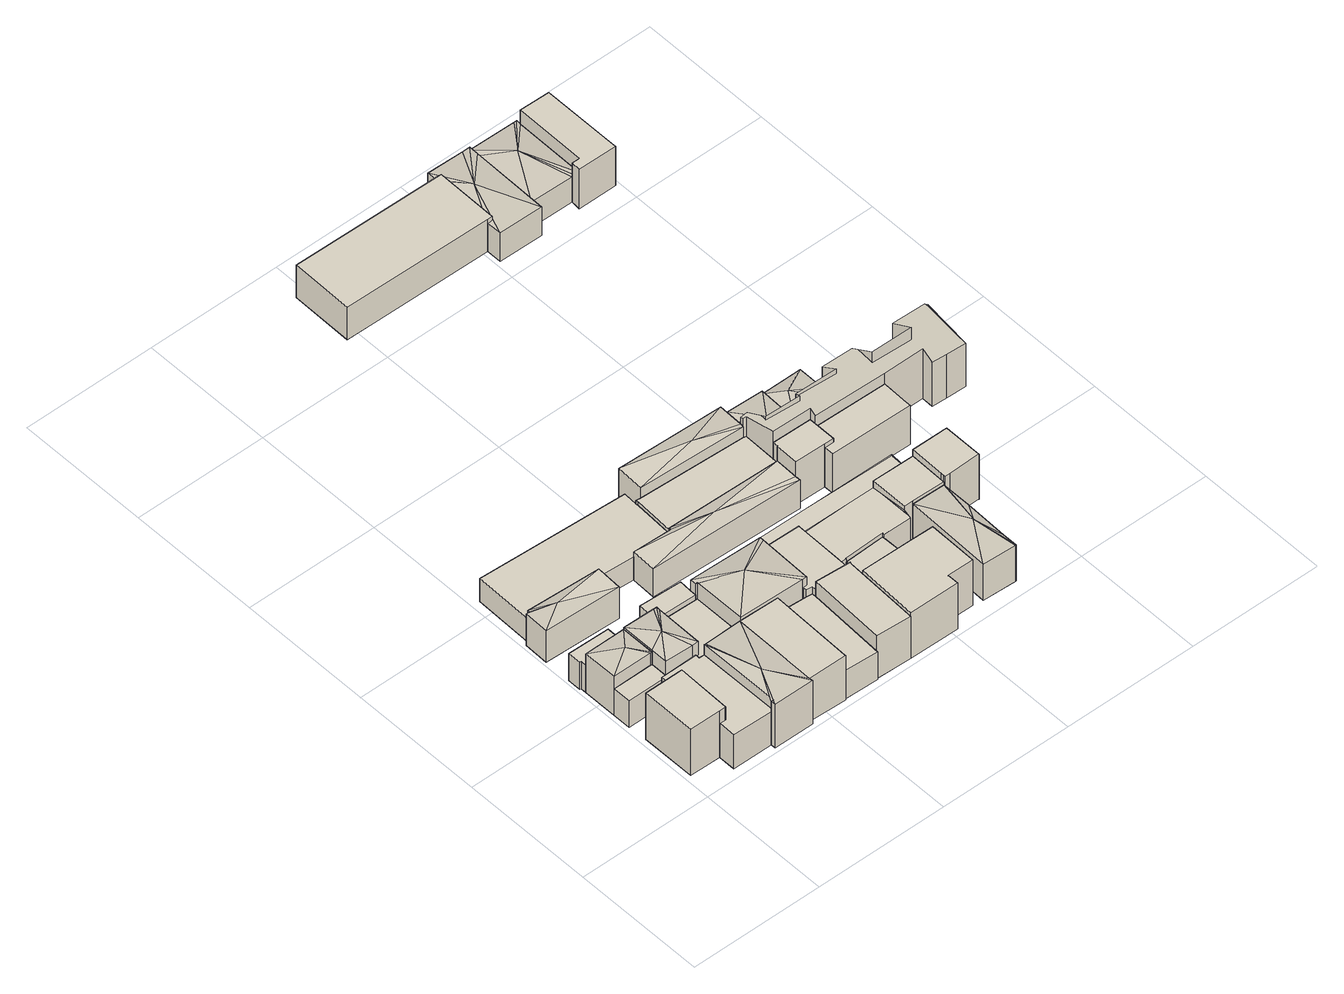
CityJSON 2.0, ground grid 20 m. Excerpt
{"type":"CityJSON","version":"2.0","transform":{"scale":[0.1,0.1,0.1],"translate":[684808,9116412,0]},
"CityObjects":{
"building1":{"type":"Building","attributes":{"Building Type":"Residential","Roof Shape":"flat","Roof Material":"Concrete Glazed Tile","Roof Material Code":"1","Roof Direction":"west","Building Height":7.99,"Roof Slope":8.2,"Footprint Area":46.05,"Solar PV Capacity Low":5.77,"Solar PV Capacity High":7.57,"Solar Annual Energy Low":8315,"Solar Annual Energy High":10958,"Suitable PV Area":34.43},"geometry":[{"type":"MultiSurface","lod":"2.2","boundaries":[[[0,1,2,3,4,5,6,7]],[[7,6,8,9]],[[6,5,10,8]],[[5,4,11,10]],[[4,3,12,11]],[[3,2,13,12]],[[2,1,14,13]],[[1,0,15,14]],[[0,7,9,15]],[[9,8,10,11,12,13,14,15]]]}]},
"building2":{"type":"Building","attributes":{"Building Type":"Residential","Roof Shape":"shed","Roof Material":"Concrete Glazed Tile","Roof Material Code":"1","Roof Direction":"west","Building Height":4.55,"Roof Slope":12.1,"Footprint Area":16.9,"Solar PV Capacity Low":2.12,"Solar PV Capacity High":2.78,"Solar Annual Energy Low":3051,"Solar Annual Energy High":4020,"Suitable PV Area":12.63},"geometry":[{"type":"MultiSurface","lod":"2.2","boundaries":[[[16,17,18,19,20,21]],[[21,20,22,23]],[[20,19,24,22]],[[19,18,25,24]],[[18,17,26,25]],[[17,16,27,26]],[[16,21,23,27]],[[23,22,24,25,26,27]]]}]},
"building3":{"type":"Building","attributes":{"Building Type":"Residential","Roof Shape":"hip","Roof Material":"Concrete Glazed Tile","Roof Material Code":"1","Roof Direction":"west","Building Height":6.67,"Roof Slope":20.1,"Footprint Area":31.03,"Solar PV Capacity Low":3.89,"Solar PV Capacity High":5.1,"Solar Annual Energy Low":5602,"Solar Annual Energy High":7383,"Suitable PV Area":23.19},"geometry":[{"type":"MultiSurface","lod":"2.2","boundaries":[[[28,29,19,18,17,30]],[[30,17,31,32]],[[17,18,33,31]],[[18,19,34,33]],[[19,29,35,34]],[[29,28,36,35]],[[28,30,32,36]],[[32,31,37]],[[31,33,37]],[[33,34,37]],[[34,35,37]],[[35,36,37]],[[36,32,37]]]}]},
"building4":{"type":"Building","attributes":{"Building Type":"Residential","Roof Shape":"flat","Roof Material":"Concrete Glazed Tile","Roof Material Code":"1","Roof Direction":"west","Building Height":4.65,"Roof Slope":10.5,"Footprint Area":17.28,"Solar PV Capacity Low":2.16,"Solar PV Capacity High":2.84,"Solar Annual Energy Low":3120,"Solar Annual Energy High":4111,"Suitable PV Area":12.92},"geometry":[{"type":"MultiSurface","lod":"2.2","boundaries":[[[38,39,40,29,28,41]],[[41,28,42,43]],[[28,29,44,42]],[[29,40,45,44]],[[40,39,46,45]],[[39,38,47,46]],[[38,41,43,47]],[[43,42,44,45,46,47]]]}]},
"building5":{"type":"Building","attributes":{"Building Type":"Residential","Roof Shape":"shed","Roof Material":"Concrete Glazed Tile","Roof Material Code":"1","Roof Direction":"west","Building Height":5.73,"Roof Slope":10.3,"Footprint Area":73.62,"Solar PV Capacity Low":9.22,"Solar PV Capacity High":12.11,"Solar Annual Energy Low":13292,"Solar Annual Energy High":17518,"Suitable PV Area":55.03},"geometry":[{"type":"MultiSurface","lod":"2.2","boundaries":[[[48,49,50,51,52,5,4,3,2,1,0,53,54,55]],[[55,54,56,57]],[[54,53,58,56]],[[53,0,59,58]],[[0,1,60,59]],[[1,2,61,60]],[[2,3,62,61]],[[3,4,63,62]],[[4,5,64,63]],[[5,52,65,64]],[[52,51,66,65]],[[51,50,67,66]],[[50,49,68,67]],[[49,48,69,68]],[[48,55,57,69]],[[57,56,58,59,60,61,62,63,64,65,66,67,68,69]]]}]},
"building6":{"type":"Building","attributes":{"Building Type":"Residential","Roof Shape":"hip","Roof Material":"Concrete Glazed Tile","Roof Material Code":"1","Roof Direction":"west","Building Height":7.02,"Roof Slope":24.2,"Footprint Area":38.56,"Solar PV Capacity Low":4.83,"Solar PV Capacity High":6.34,"Solar Annual Energy Low":6962,"Solar Annual Energy High":9175,"Suitable PV Area":28.82},"geometry":[{"type":"MultiSurface","lod":"2.2","boundaries":[[[70,30,17,16,71,72,73,74]],[[74,73,75,76]],[[73,72,77,75]],[[72,71,78,77]],[[71,16,79,78]],[[16,17,80,79]],[[17,30,81,80]],[[30,70,82,81]],[[70,74,76,82]],[[76,75,83]],[[75,77,83]],[[77,78,83]],[[78,79,83]],[[79,80,83]],[[80,81,83]],[[81,82,83]],[[82,76,83]]]}]},
"building7":{"type":"Building","attributes":{"Building Type":"Residential","Roof Shape":"hip","Roof Material":"Concrete Glazed Tile","Roof Material Code":"1","Roof Direction":"west","Building Height":5.4,"Roof Slope":21.8,"Footprint Area":44.5,"Solar PV Capacity Low":5.57,"Solar PV Capacity High":7.32,"Solar Annual Energy Low":8034,"Solar Annual Energy High":10589,"Suitable PV Area":33.26},"geometry":[{"type":"MultiSurface","lod":"2.2","boundaries":[[[84,85,86,87,88,89]],[[89,88,90,91]],[[88,87,92,90]],[[87,86,93,92]],[[86,85,94,93]],[[85,84,95,94]],[[84,89,91,95]],[[91,90,96]],[[90,92,96]],[[92,93,96]],[[93,94,96]],[[94,95,96]],[[95,91,96]]]}]},
"building8":{"type":"Building","attributes":{"Building Type":"Residential","Roof Shape":"hip","Roof Material":"Concrete Glazed Tile","Roof Material Code":"1","Roof Direction":"west","Building Height":7.46,"Roof Slope":29.3,"Footprint Area":75.12,"Solar PV Capacity Low":9.41,"Solar PV Capacity High":12.35,"Solar Annual Energy Low":13563,"Solar Annual Energy High":17875,"Suitable PV Area":56.16},"geometry":[{"type":"MultiSurface","lod":"2.2","boundaries":[[[97,98,99,48,55,54,100,101]],[[101,100,102,103]],[[100,54,104,102]],[[54,55,105,104]],[[55,48,106,105]],[[48,99,107,106]],[[99,98,108,107]],[[98,97,109,108]],[[97,101,103,109]],[[103,102,110]],[[102,104,110]],[[104,105,110]],[[105,106,110]],[[106,107,110]],[[107,108,110]],[[108,109,110]],[[109,103,110]]]}]},
"building9":{"type":"Building","attributes":{"Building Type":"Residential","Roof Shape":"shed","Roof Material":"Concrete Glazed Tile","Roof Material Code":"1","Roof Direction":"west","Building Height":4.57,"Roof Slope":16.9,"Footprint Area":51.98,"Solar PV Capacity Low":6.51,"Solar PV Capacity High":8.55,"Solar Annual Energy Low":9384,"Solar Annual Energy High":12368,"Suitable PV Area":38.85},"geometry":[{"type":"MultiSurface","lod":"2.2","boundaries":[[[111,73,72,71,51,50,49,48,99,98,112,113,114]],[[114,113,115,116]],[[113,112,117,115]],[[112,98,118,117]],[[98,99,119,118]],[[99,48,120,119]],[[48,49,121,120]],[[49,50,122,121]],[[50,51,123,122]],[[51,71,124,123]],[[71,72,125,124]],[[72,73,126,125]],[[73,111,127,126]],[[111,114,116,127]],[[116,115,117,118,119,120,121,122,123,124,125,126,127]]]}]},
"building10":{"type":"Building","attributes":{"Building Type":"Residential","Roof Shape":"shed","Roof Material":"Concrete Glazed Tile","Roof Material Code":"1","Roof Direction":"west","Building Height":5.52,"Roof Slope":15.5,"Footprint Area":17.95,"Solar PV Capacity Low":2.25,"Solar PV Capacity High":2.95,"Solar Annual Energy Low":3240,"Solar Annual Energy High":4270,"Suitable PV Area":13.41},"geometry":[{"type":"MultiSurface","lod":"2.2","boundaries":[[[128,70,74,73,111,129,130]],[[130,129,131,132]],[[129,111,133,131]],[[111,73,134,133]],[[73,74,135,134]],[[74,70,136,135]],[[70,128,137,136]],[[128,130,132,137]],[[132,131,133,134,135,136,137]]]}]},
"building11":{"type":"Building","attributes":{"Building Type":"Residential","Roof Shape":"gable","Roof Material":"Concrete Glazed Tile","Roof Material Code":"1","Roof Direction":"west","Building Height":7.51,"Roof Slope":29.9,"Footprint Area":72.82,"Solar PV Capacity Low":9.12,"Solar PV Capacity High":11.97,"Solar Annual Energy Low":13147,"Solar Annual Energy High":17326,"Suitable PV Area":54.43},"geometry":[{"type":"MultiSurface","lod":"2.2","boundaries":[[[98,97,138,139,140]],[[140,139,141,142]],[[139,138,143,141]],[[138,97,109,143]],[[97,98,108,109]],[[98,140,142,108]],[[142,141,143,109,108]]]}]},
"building12":{"type":"Building","attributes":{"Building Type":"Residential","Roof Shape":"flat","Roof Material":"Concrete Glazed Tile","Roof Material Code":"1","Roof Direction":"west","Building Height":4.04,"Roof Slope":12.5,"Footprint Area":195.23,"Solar PV Capacity Low":24.44,"Solar PV Capacity High":32.11,"Solar Annual Energy Low":35248,"Solar Annual Energy High":46454,"Suitable PV Area":145.94},"geometry":[{"type":"MultiSurface","lod":"2.2","boundaries":[[[144,85,84,145,146,147,148,149,150]],[[150,149,151,152]],[[149,148,153,151]],[[148,147,154,153]],[[147,146,155,154]],[[146,145,156,155]],[[145,84,157,156]],[[84,85,158,157]],[[85,144,159,158]],[[144,150,152,159]],[[152,151,153,154,155,156,157,158,159]]]}]},
"building13":{"type":"Building","attributes":{"Building Type":"Residential","Roof Shape":"shed","Roof Material":"Concrete Glazed Tile","Roof Material Code":"1","Roof Direction":"west","Building Height":4.79,"Roof Slope":12.2,"Footprint Area":65.2,"Solar PV Capacity Low":8.16,"Solar PV Capacity High":10.72,"Solar Annual Energy Low":11772,"Solar Annual Energy High":15515,"Suitable PV Area":48.74},"geometry":[{"type":"MultiSurface","lod":"2.2","boundaries":[[[160,140,139,161,162,163,164]],[[164,163,165,166]],[[163,162,167,165]],[[162,161,168,167]],[[161,139,169,168]],[[139,140,170,169]],[[140,160,171,170]],[[160,164,166,171]],[[166,165,167,168,169,170,171]]]}]},
"building14":{"type":"Building","attributes":{"Building Type":"Residential","Roof Shape":"hip","Roof Material":"Concrete Glazed Tile","Roof Material Code":"1","Roof Direction":"west","Building Height":7.41,"Roof Slope":27.5,"Footprint Area":91.72,"Solar PV Capacity Low":11.48,"Solar PV Capacity High":15.08,"Solar Annual Energy Low":16560,"Solar Annual Energy High":21824,"Suitable PV Area":68.56},"geometry":[{"type":"MultiSurface","lod":"2.2","boundaries":[[[129,111,114,113,172,173,174,175]],[[175,174,176,177]],[[174,173,178,176]],[[173,172,179,178]],[[172,113,180,179]],[[113,114,181,180]],[[114,111,182,181]],[[111,129,183,182]],[[129,175,177,183]],[[177,176,184]],[[176,178,184]],[[178,179,184]],[[179,180,184]],[[180,181,184]],[[181,182,184]],[[182,183,184]],[[183,177,184]]]}]},
"building15":{"type":"Building","attributes":{"Building Type":"Residential","Roof Shape":"shed","Roof Material":"Concrete Glazed Tile","Roof Material Code":"1","Roof Direction":"west","Building Height":7.27,"Roof Slope":16,"Footprint Area":61.43,"Solar PV Capacity Low":7.69,"Solar PV Capacity High":10.1,"Solar Annual Energy Low":11091,"Solar Annual Energy High":14617,"Suitable PV Area":45.92},"geometry":[{"type":"MultiSurface","lod":"2.2","boundaries":[[[163,162,185,186,187,188]],[[188,187,189,190]],[[187,186,191,189]],[[186,185,192,191]],[[185,162,193,192]],[[162,163,194,193]],[[163,188,190,194]],[[190,189,191,192,193,194]]]}]},
"building16":{"type":"Building","attributes":{"Building Type":"Residential","Roof Shape":"flat","Roof Material":"Concrete Glazed Tile","Roof Material Code":"1","Roof Direction":"west","Building Height":5.95,"Roof Slope":6.6,"Footprint Area":52.61,"Solar PV Capacity Low":6.59,"Solar PV Capacity High":8.65,"Solar Annual Energy Low":9499,"Solar Annual Energy High":12519,"Suitable PV Area":39.33},"geometry":[{"type":"MultiSurface","lod":"2.2","boundaries":[[[195,174,173,172,160,164,163,188,187,196,197,198,199,200]],[[200,199,201,202]],[[199,198,203,201]],[[198,197,204,203]],[[197,196,205,204]],[[196,187,206,205]],[[187,188,207,206]],[[188,163,208,207]],[[163,164,209,208]],[[164,160,210,209]],[[160,172,211,210]],[[172,173,212,211]],[[173,174,213,212]],[[174,195,214,213]],[[195,200,202,214]],[[202,201,203,204,205,206,207,208,209,210,211,212,213,214]]]}]},
"building17":{"type":"Building","attributes":{"Building Type":"Residential","Roof Shape":"hip","Roof Material":"Concrete Glazed Tile","Roof Material Code":"1","Roof Direction":"west","Building Height":4.9,"Roof Slope":21,"Footprint Area":90.02,"Solar PV Capacity Low":11.27,"Solar PV Capacity High":14.8,"Solar Annual Energy Low":16253,"Solar Annual Energy High":21420,"Suitable PV Area":67.29},"geometry":[{"type":"MultiSurface","lod":"2.2","boundaries":[[[215,216,147,146,145,217,218]],[[218,217,219,220]],[[217,145,221,219]],[[145,146,222,221]],[[146,147,223,222]],[[147,216,224,223]],[[216,215,225,224]],[[215,218,220,225]],[[220,219,226]],[[219,221,226]],[[221,222,226]],[[222,223,226]],[[223,224,226]],[[224,225,226]],[[225,220,226]]]}]},
"building18":{"type":"Building","attributes":{"Building Type":"Residential","Roof Shape":"flat","Roof Material":"Concrete Glazed Tile","Roof Material Code":"1","Roof Direction":"west","Building Height":7.91,"Roof Slope":6.1,"Footprint Area":94.9,"Solar PV Capacity Low":11.88,"Solar PV Capacity High":15.61,"Solar Annual Energy Low":17134,"Solar Annual Energy High":22581,"Suitable PV Area":70.94},"geometry":[{"type":"MultiSurface","lod":"2.2","boundaries":[[[227,228,229,230,186,185,231]],[[231,185,232,233]],[[185,186,234,232]],[[186,230,235,234]],[[230,229,236,235]],[[229,228,237,236]],[[228,227,238,237]],[[227,231,233,238]],[[233,232,234,235,236,237,238]]]}]},
"building19":{"type":"Building","attributes":{"Building Type":"Residential","Roof Shape":"shed","Roof Material":"Concrete Glazed Tile","Roof Material Code":"1","Roof Direction":"west","Building Height":4.88,"Roof Slope":14.1,"Footprint Area":23.17,"Solar PV Capacity Low":2.9,"Solar PV Capacity High":3.81,"Solar Annual Energy Low":4184,"Solar Annual Energy High":5514,"Suitable PV Area":17.32},"geometry":[{"type":"MultiSurface","lod":"2.2","boundaries":[[[239,240,241,242,243,244]],[[244,243,245,246]],[[243,242,247,245]],[[242,241,248,247]],[[241,240,249,248]],[[240,239,250,249]],[[239,244,246,250]],[[246,245,247,248,249,250]]]}]},
"building20":{"type":"Building","attributes":{"Building Type":"Residential","Roof Shape":"shed","Roof Material":"Concrete Glazed Tile","Roof Material Code":"1","Roof Direction":"west","Building Height":4.46,"Roof Slope":14.8,"Footprint Area":103.67,"Solar PV Capacity Low":12.98,"Solar PV Capacity High":17.05,"Solar Annual Energy Low":18717,"Solar Annual Energy High":24667,"Suitable PV Area":77.49},"geometry":[{"type":"MultiSurface","lod":"2.2","boundaries":[[[251,252,253,254,149,148,147,216,255]],[[255,216,256,257]],[[216,147,258,256]],[[147,148,259,258]],[[148,149,260,259]],[[149,254,261,260]],[[254,253,262,261]],[[253,252,263,262]],[[252,251,264,263]],[[251,255,257,264]],[[257,256,258,259,260,261,262,263,264]]]}]},
"building21":{"type":"Building","attributes":{"Building Type":"Residential","Roof Shape":"hip","Roof Material":"Concrete Glazed Tile","Roof Material Code":"1","Roof Direction":"west","Building Height":6.29,"Roof Slope":26.6,"Footprint Area":67.52,"Solar PV Capacity Low":8.45,"Solar PV Capacity High":11.1,"Solar Annual Energy Low":12190,"Solar Annual Energy High":16066,"Suitable PV Area":50.47},"geometry":[{"type":"MultiSurface","lod":"2.2","boundaries":[[[265,254,253,266,267]],[[267,266,268,269]],[[266,253,270,268]],[[253,254,271,270]],[[254,265,272,271]],[[265,267,269,272]],[[269,268,273]],[[268,270,273]],[[270,271,273]],[[271,272,273]],[[272,269,273]]]}]},
"building22":{"type":"Building","attributes":{"Building Type":"Residential","Roof Shape":"gable","Roof Material":"Concrete Glazed Tile","Roof Material Code":"1","Roof Direction":"west","Building Height":5.48,"Roof Slope":31.2,"Footprint Area":74.45,"Solar PV Capacity Low":9.32,"Solar PV Capacity High":12.24,"Solar Annual Energy Low":13441,"Solar Annual Energy High":17714,"Suitable PV Area":55.65},"geometry":[{"type":"MultiSurface","lod":"2.2","boundaries":[[[199,198,197,243,244,242,241,274,275,276]],[[276,275,277,278]],[[275,274,279,277]],[[274,241,280,279]],[[241,242,281,280]],[[242,244,282,281]],[[244,243,283,282]],[[243,197,284,283]],[[197,198,285,284]],[[198,199,286,285]],[[199,276,278,286]],[[278,277,279,280,281,282,283,284,285,286]]]}]},
"building23":{"type":"Building","attributes":{"Building Type":"Residential","Roof Shape":"gable","Roof Material":"Concrete Glazed Tile","Roof Material Code":"1","Roof Direction":"west","Building Height":4.45,"Roof Slope":33.6,"Footprint Area":72.77,"Solar PV Capacity Low":9.11,"Solar PV Capacity High":11.97,"Solar Annual Energy Low":13138,"Solar Annual Energy High":17315,"Suitable PV Area":54.4},"geometry":[{"type":"MultiSurface","lod":"2.2","boundaries":[[[287,195,200,199,276,288,289]],[[289,288,290,291]],[[288,276,292,290]],[[276,199,293,292]],[[199,200,294,293]],[[200,195,295,294]],[[195,287,296,295]],[[287,289,291,296]],[[291,290,292,293,294,295,296]]]}]},
"building24":{"type":"Building","attributes":{"Building Type":"Residential","Roof Shape":"hip","Roof Material":"Concrete Glazed Tile","Roof Material Code":"1","Roof Direction":"west","Building Height":6.16,"Roof Slope":23.4,"Footprint Area":66.2,"Solar PV Capacity Low":8.29,"Solar PV Capacity High":10.89,"Solar Annual Energy Low":11953,"Solar Annual Energy High":15753,"Suitable PV Area":49.49},"geometry":[{"type":"MultiSurface","lod":"2.2","boundaries":[[[297,298,299,300,301,302,303,304]],[[304,303,305,306]],[[303,302,307,305]],[[302,301,308,307]],[[301,300,309,308]],[[300,299,310,309]],[[299,298,311,310]],[[298,297,312,311]],[[297,304,306,312]],[[306,305,313]],[[305,307,313]],[[307,308,313]],[[308,309,313]],[[309,310,313]],[[310,311,313]],[[311,312,313]],[[312,306,313]]]}]},
"building25":{"type":"Building","attributes":{"Building Type":"Residential","Roof Shape":"flat","Roof Material":"Concrete Glazed Tile","Roof Material Code":"1","Roof Direction":"west","Building Height":7.43,"Roof Slope":6.5,"Footprint Area":25.13,"Solar PV Capacity Low":3.15,"Solar PV Capacity High":4.13,"Solar Annual Energy Low":4537,"Solar Annual Energy High":5979,"Suitable PV Area":18.78},"geometry":[{"type":"MultiSurface","lod":"2.2","boundaries":[[[251,255,216,215,314,315,316,317]],[[317,316,318,319]],[[316,315,320,318]],[[315,314,321,320]],[[314,215,322,321]],[[215,216,323,322]],[[216,255,324,323]],[[255,251,325,324]],[[251,317,319,325]],[[319,318,320,321,322,323,324,325]]]}]},
"building26":{"type":"Building","attributes":{"Building Type":"Residential","Roof Shape":"flat","Roof Material":"Concrete Glazed Tile","Roof Material Code":"1","Roof Direction":"west","Building Height":6.66,"Roof Slope":7.8,"Footprint Area":35.81,"Solar PV Capacity Low":4.48,"Solar PV Capacity High":5.89,"Solar Annual Energy Low":6465,"Solar Annual Energy High":8521,"Suitable PV Area":26.77},"geometry":[{"type":"MultiSurface","lod":"2.2","boundaries":[[[288,276,275,301,300,326,327]],[[327,326,328,329]],[[326,300,330,328]],[[300,301,331,330]],[[301,275,332,331]],[[275,276,333,332]],[[276,288,334,333]],[[288,327,329,334]],[[329,328,330,331,332,333,334]]]}]},
"building27":{"type":"Building","attributes":{"Building Type":"Residential","Roof Shape":"hip","Roof Material":"Concrete Glazed Tile","Roof Material Code":"1","Roof Direction":"west","Building Height":4.69,"Roof Slope":28,"Footprint Area":37.99,"Solar PV Capacity Low":4.76,"Solar PV Capacity High":6.25,"Solar Annual Energy Low":6859,"Solar Annual Energy High":9040,"Suitable PV Area":28.4},"geometry":[{"type":"MultiSurface","lod":"2.2","boundaries":[[[335,336,337,338,339,340]],[[340,339,341,342]],[[339,338,343,341]],[[338,337,344,343]],[[337,336,345,344]],[[336,335,346,345]],[[335,340,342,346]],[[342,341,347]],[[341,343,347]],[[343,344,347]],[[344,345,347]],[[345,346,347]],[[346,342,347]]]}]},
"building28":{"type":"Building","attributes":{"Building Type":"Residential","Roof Shape":"flat","Roof Material":"Concrete Glazed Tile","Roof Material Code":"1","Roof Direction":"west","Building Height":5.6,"Roof Slope":8.5,"Footprint Area":214.07,"Solar PV Capacity Low":26.8,"Solar PV Capacity High":35.2,"Solar Annual Energy Low":38648,"Solar Annual Energy High":50935,"Suitable PV Area":160.01},"geometry":[{"type":"MultiSurface","lod":"2.2","boundaries":[[[348,349,350,351,352,353]],[[353,352,354,355]],[[352,351,356,354]],[[351,350,357,356]],[[350,349,358,357]],[[349,348,359,358]],[[348,353,355,359]],[[355,354,356,357,358,359]]]}]},
"building29":{"type":"Building","attributes":{"Building Type":"Residential","Roof Shape":"flat","Roof Material":"Concrete Glazed Tile","Roof Material Code":"1","Roof Direction":"west","Building Height":7.78,"Roof Slope":7.8,"Footprint Area":31.52,"Solar PV Capacity Low":3.95,"Solar PV Capacity High":5.18,"Solar Annual Energy Low":5691,"Solar Annual Energy High":7501,"Suitable PV Area":23.56},"geometry":[{"type":"MultiSurface","lod":"2.2","boundaries":[[[360,361,362,327,326,300,299,363,364,365]],[[365,364,366,367]],[[364,363,368,366]],[[363,299,369,368]],[[299,300,370,369]],[[300,326,371,370]],[[326,327,372,371]],[[327,362,373,372]],[[362,361,374,373]],[[361,360,375,374]],[[360,365,367,375]],[[367,366,368,369,370,371,372,373,374,375]]]}]},
"building30":{"type":"Building","attributes":{"Building Type":"Residential","Roof Shape":"flat","Roof Material":"Concrete Glazed Tile","Roof Material Code":"1","Roof Direction":"west","Building Height":6.78,"Roof Slope":13,"Footprint Area":53.65,"Solar PV Capacity Low":6.72,"Solar PV Capacity High":8.82,"Solar Annual Energy Low":9687,"Solar Annual Energy High":12767,"Suitable PV Area":40.11},"geometry":[{"type":"MultiSurface","lod":"2.2","boundaries":[[[316,315,314,376,377,378,379]],[[379,378,380,381]],[[378,377,382,380]],[[377,376,383,382]],[[376,314,384,383]],[[314,315,385,384]],[[315,316,386,385]],[[316,379,381,386]],[[381,380,382,383,384,385,386]]]}]},
"building31":{"type":"Building","attributes":{"Building Type":"Residential","Roof Shape":"hip","Roof Material":"Concrete Glazed Tile","Roof Material Code":"1","Roof Direction":"west","Building Height":4.16,"Roof Slope":29,"Footprint Area":39.92,"Solar PV Capacity Low":5,"Solar PV Capacity High":6.57,"Solar Annual Energy Low":7208,"Solar Annual Energy High":9499,"Suitable PV Area":29.84},"geometry":[{"type":"MultiSurface","lod":"2.2","boundaries":[[[387,388,339,338,389]],[[389,338,390,391]],[[338,339,392,390]],[[339,388,393,392]],[[388,387,394,393]],[[387,389,391,394]],[[391,390,395]],[[390,392,395]],[[392,393,395]],[[393,394,395]],[[394,391,395]]]}]},
"building32":{"type":"Building","attributes":{"Building Type":"Residential","Roof Shape":"gable","Roof Material":"Concrete Glazed Tile","Roof Material Code":"1","Roof Direction":"west","Building Height":7.45,"Roof Slope":33.9,"Footprint Area":125.14,"Solar PV Capacity Low":15.67,"Solar PV Capacity High":20.58,"Solar Annual Energy Low":22593,"Solar Annual Energy High":29775,"Suitable PV Area":93.54},"geometry":[{"type":"MultiSurface","lod":"2.2","boundaries":[[[266,253,252,251,317,316,379,396,397,398,399,400,401,402,403,404,405,387,389,338,337,336,335]],[[335,336,406,407]],[[336,337,408,406]],[[337,338,409,408]],[[338,389,410,409]],[[389,387,411,410]],[[387,405,412,411]],[[405,404,413,412]],[[404,403,414,413]],[[403,402,415,414]],[[402,401,416,415]],[[401,400,417,416]],[[400,399,418,417]],[[399,398,419,418]],[[398,397,420,419]],[[397,396,421,420]],[[396,379,422,421]],[[379,316,423,422]],[[316,317,424,423]],[[317,251,425,424]],[[251,252,426,425]],[[252,253,427,426]],[[253,266,428,427]],[[266,335,407,428]],[[407,406,408,409,410,411,412,413,414,415,416,417,418,419,420,421,422,423,424,425,426,427,428]]]}]},
"building33":{"type":"Building","attributes":{"Building Type":"Residential","Roof Shape":"hip","Roof Material":"Concrete Glazed Tile","Roof Material Code":"1","Roof Direction":"west","Building Height":4.92,"Roof Slope":20.1,"Footprint Area":81.36,"Solar PV Capacity Low":10.19,"Solar PV Capacity High":13.38,"Solar Annual Energy Low":14688,"Solar Annual Energy High":19358,"Suitable PV Area":60.81},"geometry":[{"type":"MultiSurface","lod":"2.2","boundaries":[[[429,430,352,351,350,349,431,432,433,434]],[[434,433,435,436]],[[433,432,437,435]],[[432,431,438,437]],[[431,349,439,438]],[[349,350,440,439]],[[350,351,441,440]],[[351,352,442,441]],[[352,430,443,442]],[[430,429,444,443]],[[429,434,436,444]],[[436,435,445]],[[435,437,445]],[[437,438,445]],[[438,439,445]],[[439,440,445]],[[440,441,445]],[[441,442,445]],[[442,443,445]],[[443,444,445]],[[444,436,445]]]}]},
"building34":{"type":"Building","attributes":{"Building Type":"Residential","Roof Shape":"hip","Roof Material":"Concrete Glazed Tile","Roof Material Code":"1","Roof Direction":"west","Building Height":4.42,"Roof Slope":27,"Footprint Area":84.41,"Solar PV Capacity Low":10.57,"Solar PV Capacity High":13.88,"Solar Annual Energy Low":15240,"Solar Annual Energy High":20085,"Suitable PV Area":63.1},"geometry":[{"type":"MultiSurface","lod":"2.2","boundaries":[[[446,434,433,447,448,449,450,451,452]],[[452,451,453,454]],[[451,450,455,453]],[[450,449,456,455]],[[449,448,457,456]],[[448,447,458,457]],[[447,433,459,458]],[[433,434,460,459]],[[434,446,461,460]],[[446,452,454,461]],[[454,453,462]],[[453,455,462]],[[455,456,462]],[[456,457,462]],[[457,458,462]],[[458,459,462]],[[459,460,462]],[[460,461,462]],[[461,454,462]]]}]},
"building35":{"type":"Building","attributes":{"Building Type":"Residential","Roof Shape":"flat","Roof Material":"Concrete Glazed Tile","Roof Material Code":"1","Roof Direction":"west","Building Height":6.83,"Roof Slope":11.2,"Footprint Area":56.33,"Solar PV Capacity Low":7.05,"Solar PV Capacity High":9.26,"Solar Annual Energy Low":10171,"Solar Annual Energy High":13404,"Suitable PV Area":42.11},"geometry":[{"type":"MultiSurface","lod":"2.2","boundaries":[[[451,450,449,448,463,464,465,466]],[[466,465,467,468]],[[465,464,469,467]],[[464,463,470,469]],[[463,448,471,470]],[[448,449,472,471]],[[449,450,473,472]],[[450,451,474,473]],[[451,466,468,474]],[[468,467,469,470,471,472,473,474]]]}]}
},
"vertices":[
[55,40,0],[64,40,0],[65,40,0],[67,121,0],[61,121,0],[54,121,0],[9,121,0],[9,40,0],[9,121,80],[9,40,80],[54,121,80],[61,121,80],[67,121,80],[65,40,80],[64,40,80],[55,40,80],
[68,151,0],[68,176,0],[66,176,0],[7,176,0],[7,149,0],[68,149,0],[7,149,46],[68,149,46],[7,176,46],[66,176,46],[68,176,46],[68,151,46],
[67,227,0],[7,227,0],[68,227,0],[68,176,67],[68,227,67],[66,176,67],[7,176,67],[7,227,67],[67,227,67],[47,201,70],
[5,255,0],[5,235,0],[7,235,0],[67,254,0],[67,227,47],[67,254,47],[7,227,47],[7,235,47],[5,235,47],[5,255,47],
[118,138,0],[110,138,0],[110,141,0],[110,144,0],[54,143,0],[55,14,0],[115,14,0],[119,14,0],[115,14,57],[119,14,57],[55,14,59],[55,40,59],[64,40,58],[65,40,58],[67,121,58],[61,121,58],[54,121,59],[54,143,59],[110,144,58],[110,141,58],[110,138,58],[118,138,57],
[115,226,0],[110,150,0],[119,150,0],[120,221,0],[120,226,0],[120,221,70],[120,226,70],[119,150,70],[110,150,70],[68,151,70],[68,176,70],[68,227,70],[115,226,70],[95,189,75],
[121,331,0],[11,336,0],[11,333,0],[6,333,0],[5,296,0],[119,292,0],[5,296,54],[119,292,54],[6,333,54],[11,333,54],[11,336,54],[121,331,54],[45,320,57],
[175,12,0],[176,139,0],[120,138,0],[115,7,0],[175,7,0],[115,7,75],[175,7,75],[115,14,75],[119,14,75],[118,138,75],[120,138,75],[176,139,75],[175,12,75],[139,59,80],
[178,221,0],[181,139,0],[181,143,0],[181,221,0],[181,143,46],[181,221,46],[181,139,46],[176,139,46],[120,138,48],[118,138,48],[110,138,48],[110,141,48],[110,144,48],[110,150,48],[119,150,48],[120,221,48],[178,221,46],
[115,251,0],[178,230,0],[179,249,0],[178,230,55],[179,249,55],[178,221,55],[120,221,56],[120,226,56],[115,226,56],[115,251,56],
[231,10,0],[231,12,0],[235,137,0],[231,12,77],[235,137,75],[231,10,77],
[13,424,0],[174,328,0],[232,326,0],[232,329,0],[235,388,0],[235,392,0],[236,413,0],[235,392,40],[236,413,40],[235,388,40],[232,329,40],[232,326,40],[174,328,40],[121,331,40],[11,336,40],[13,424,40],
[279,135,0],[282,10,0],[282,12,0],[288,128,0],[288,134,0],[288,128,48],[288,134,48],[282,12,48],[282,10,48],[231,12,49],[235,137,49],[279,135,48],
[279,141,0],[285,141,0],[287,221,0],[287,227,0],[287,221,74],[287,227,74],[285,141,74],[279,141,74],[181,143,74],[181,221,74],[178,221,74],[178,230,74],[232,193,82],
[335,10,0],[339,101,0],[340,123,0],[341,125,0],[340,123,73],[341,125,73],[339,101,73],[335,10,73],[282,12,74],[288,128,74],
[292,221,0],[341,123,0],[342,145,0],[342,148,0],[343,212,0],[343,220,0],[343,212,60],[343,220,60],[342,148,60],[342,145,60],[341,123,60],[340,123,60],[341,125,60],[288,128,60],[288,134,60],[279,135,60],[279,141,60],[285,141,60],[287,221,60],[292,221,60],
[402,292,0],[403,326,0],[173,291,0],[402,284,0],[173,291,49],[402,284,49],[174,328,49],[232,326,49],[232,329,49],[403,326,49],[402,292,49],[288,311,52],
[410,26,0],[449,26,0],[450,99,0],[412,100,0],[410,9,0],[335,10,79],[410,9,79],[339,101,79],[412,100,79],[450,99,79],[449,26,79],[410,26,79],
[353,107,0],[414,109,0],[413,145,0],[413,148,0],[352,145,0],[352,146,0],[352,145,50],[352,146,50],[413,148,49],[413,145,49],[414,109,49],[353,107,50],
[404,334,0],[405,384,0],[401,385,0],[242,391,0],[404,326,0],[403,326,45],[404,326,45],[232,329,46],[235,388,46],[235,392,46],[242,391,46],[401,385,45],[405,384,45],[404,334,45],
[244,433,0],[402,391,0],[403,428,0],[402,391,63],[403,428,63],[401,385,63],[242,391,63],[244,433,63],[338,406,67],
[455,145,0],[455,155,0],[455,212,0],[455,155,60],[455,212,55],[455,145,55],[413,145,55],[413,148,56],[352,146,55],[352,145,55],[342,145,55],[342,148,56],[343,212,55],
[293,248,0],[513,211,0],[514,245,0],[513,211,44],[514,245,46],[455,212,45],[343,212,45],[343,220,49],[292,221,50],[293,248,44],
[515,45,0],[517,110,0],[517,152,0],[517,154,0],[468,155,0],[464,24,0],[514,22,0],[515,22,0],[514,22,62],[515,22,62],[464,24,62],[468,155,62],[517,154,62],[517,152,62],[517,110,62],[515,45,62],[503,86,66],
[448,291,0],[462,291,0],[462,324,0],[462,333,0],[462,324,74],[462,333,74],[462,291,74],[448,291,74],[402,292,74],[403,326,74],[404,326,74],[404,334,74],
[517,159,0],[518,211,0],[517,159,67],[518,211,67],[517,154,67],[468,155,67],[455,155,67],[455,212,67],[513,211,67],
[413,391,0],[412,357,0],[465,355,0],[466,363,0],[468,426,0],[414,428,0],[468,426,47],[414,428,47],[466,363,47],[465,355,47],[412,357,47],[413,391,47],[440,387,52],
[184,854,0],[407,851,0],[414,851,0],[415,944,0],[409,944,0],[185,947,0],[409,944,56],[185,947,56],[415,944,56],[414,851,56],[407,851,56],[184,854,56],
[572,205,0],[572,211,0],[568,211,0],[525,152,0],[572,153,0],[572,152,0],[572,153,78],[572,152,78],[525,152,78],[517,152,78],[517,154,78],[517,159,78],[518,211,78],[568,211,78],[572,211,78],[572,205,78],
[448,277,0],[571,275,0],[571,283,0],[572,322,0],[571,283,68],[572,322,68],[571,275,68],[448,277,68],[448,291,68],[462,291,68],[462,324,68],
[529,386,0],[529,426,0],[529,361,0],[466,363,42],[529,361,42],[468,426,42],[529,426,42],[529,386,42],[491,405,48],
[633,322,0],[633,305,0],[655,304,0],[685,303,0],[688,375,0],[688,380,0],[638,382,0],[637,347,0],[575,348,0],[575,384,0],[412,357,95],[413,391,75],[465,355,96],[466,363,92],[529,361,93],[529,386,77],[575,384,79],[575,348,101],[637,347,101],[638,382,80],[688,380,81],[688,375,84],[685,303,74],[655,304,75],[633,305,76],[633,322,86],[572,322,86],[462,324,87],[462,333,93],[404,334,93],[405,384,79],[401,385,78],[402,391,74],
[463,960,0],[409,961,0],[407,829,0],[473,828,0],[475,946,0],[475,960,0],[475,946,49],[475,960,49],[473,828,49],[407,829,49],[407,851,49],[414,851,49],[415,944,49],[409,944,49],[409,961,49],[463,960,49],[435,907,54],
[545,959,0],[473,846,0],[537,845,0],[541,845,0],[548,845,0],[549,952,0],[550,959,0],[549,952,44],[550,959,44],[548,845,44],[541,845,44],[537,845,44],[473,846,44],[475,946,44],[475,960,44],[545,959,44],[513,916,51],
[536,831,0],[594,831,0],[594,842,0],[594,951,0],[594,842,68],[594,951,68],[594,831,68],[536,831,68],[537,845,68],[541,845,68],[548,845,68],[549,952,68]
]}
